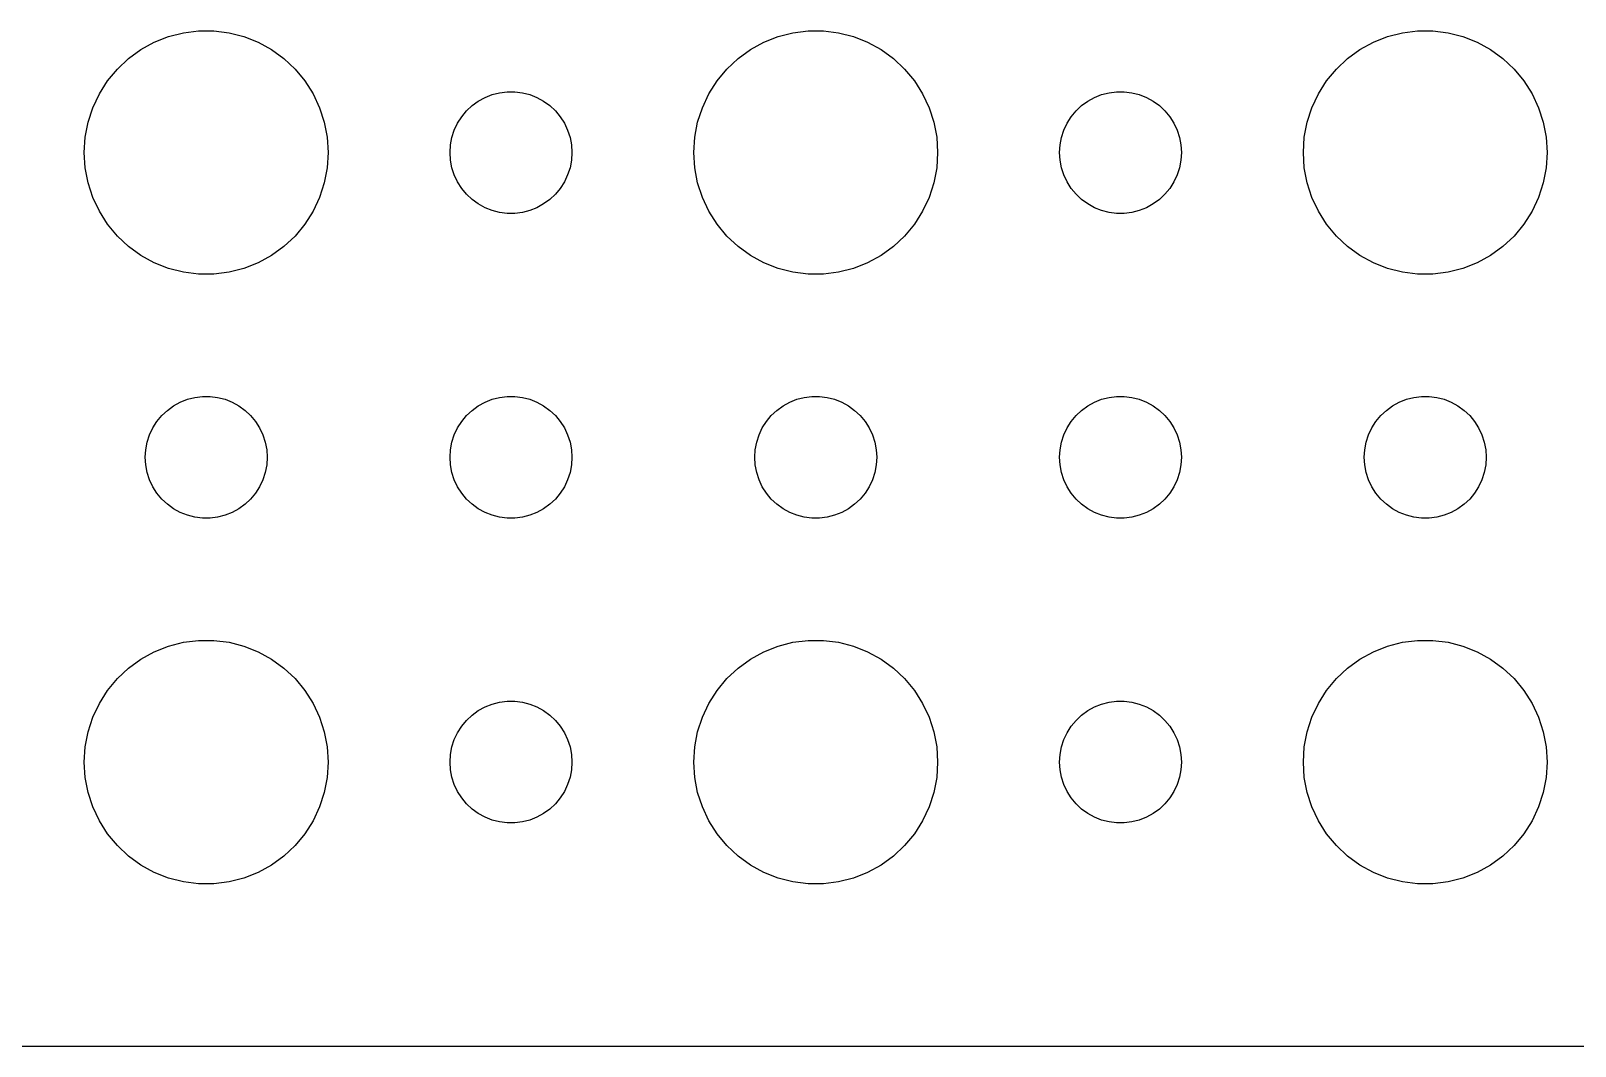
# Model space of a CAD drawing. Header units: metres. Extents: x -134 to 134, y 176 to 394.
# Drawn here: x -71.81 to -33.81, y 176.01 to 200.99 of the extents above; entities that cross this region are included whole.
import ezdxf

# ---------------------------------------------------------------- set-up
doc = ezdxf.new("R2010")
doc.units = ezdxf.units.M

msp = doc.modelspace()

# ---------------------------------------------------------------- linework, layer by layer
for p, q in [((-69.1075, 200.533), (-68.7773, 200.714)), ((-68.7773, 200.714), (-68.427, 200.853)), ((-68.427, 200.853), (-68.0621, 200.947)), ((-68.0621, 200.947), (-67.6884, 200.994)), ((-67.6884, 200.994), (-67.3116, 200.994)), ((-67.3116, 200.994), (-66.9379, 200.947)), ((-66.9379, 200.947), (-66.573, 200.853)), ((-66.573, 200.853), (-66.2227, 200.714)), ((-66.2227, 200.714), (-65.8925, 200.533)), ((-54.1075, 200.533), (-53.7773, 200.714)), ((-53.7773, 200.714), (-53.427, 200.853)), ((-53.427, 200.853), (-53.0621, 200.947)), ((-53.0621, 200.947), (-52.6884, 200.994)), ((-52.6884, 200.994), (-52.3116, 200.994)), ((-52.3116, 200.994), (-51.9379, 200.947)), ((-51.9379, 200.947), (-51.5729, 200.853)), ((-51.5729, 200.853), (-51.2227, 200.714)), ((-51.2227, 200.714), (-50.8925, 200.533)), ((-39.1075, 200.533), (-38.7773, 200.714)), ((-38.7773, 200.714), (-38.427, 200.853)), ((-38.427, 200.853), (-38.0621, 200.947)), ((-38.0621, 200.947), (-37.6884, 200.994)), ((-37.6884, 200.994), (-37.3116, 200.994)), ((-37.3116, 200.994), (-36.9379, 200.947)), ((-36.9379, 200.947), (-36.5729, 200.853)), ((-36.5729, 200.853), (-36.2227, 200.714)), ((-36.2227, 200.714), (-35.8925, 200.533)), ((-69.6869, 200.054), (-69.4123, 200.312)), ((-69.4123, 200.312), (-69.1075, 200.533)), ((-65.8925, 200.533), (-65.5877, 200.312)), ((-65.5877, 200.312), (-65.3131, 200.054)), ((-54.6869, 200.054), (-54.4123, 200.312)), ((-54.4123, 200.312), (-54.1075, 200.533)), ((-50.8925, 200.533), (-50.5877, 200.312)), ((-50.5877, 200.312), (-50.3131, 200.054)), ((-39.6869, 200.054), (-39.4123, 200.312)), ((-39.4123, 200.312), (-39.1075, 200.533)), ((-35.8925, 200.533), (-35.5877, 200.312)), ((-35.5877, 200.312), (-35.3131, 200.054)), ((-69.927, 199.763), (-69.6869, 200.054)), ((-65.3131, 200.054), (-65.073, 199.763)), ((-54.927, 199.763), (-54.6869, 200.054)), ((-50.3131, 200.054), (-50.0729, 199.763)), ((-39.927, 199.763), (-39.6869, 200.054)), ((-35.3131, 200.054), (-35.0729, 199.763)), ((-70.1289, 199.445), (-69.927, 199.763)), ((-65.073, 199.763), (-64.8711, 199.445)), ((-55.1289, 199.445), (-54.927, 199.763)), ((-50.0729, 199.763), (-49.8711, 199.445)), ((-40.1289, 199.445), (-39.927, 199.763)), ((-35.0729, 199.763), (-34.8711, 199.445)), ((-70.2893, 199.104), (-70.1289, 199.445)), ((-64.8711, 199.445), (-64.7107, 199.104)), ((-61.0934, 199.027), (-60.9561, 199.156)), ((-60.9561, 199.156), (-60.8037, 199.266)), ((-60.8037, 199.266), (-60.6387, 199.357)), ((-60.6387, 199.357), (-60.4635, 199.427)), ((-60.4635, 199.427), (-60.2811, 199.473)), ((-60.2811, 199.473), (-60.0942, 199.497)), ((-60.0942, 199.497), (-59.9058, 199.497)), ((-59.9058, 199.497), (-59.7189, 199.473)), ((-59.7189, 199.473), (-59.5365, 199.427)), ((-59.5365, 199.427), (-59.3613, 199.357)), ((-59.3613, 199.357), (-59.1963, 199.266)), ((-59.1963, 199.266), (-59.0439, 199.156)), ((-59.0439, 199.156), (-58.9065, 199.027)), ((-55.2893, 199.104), (-55.1289, 199.445)), ((-49.8711, 199.445), (-49.7107, 199.104)), ((-46.0934, 199.027), (-45.9561, 199.156)), ((-45.9561, 199.156), (-45.8037, 199.266)), ((-45.8037, 199.266), (-45.6387, 199.357)), ((-45.6387, 199.357), (-45.4635, 199.427)), ((-45.4635, 199.427), (-45.2811, 199.473)), ((-45.2811, 199.473), (-45.0942, 199.497)), ((-45.0942, 199.497), (-44.9058, 199.497)), ((-44.9058, 199.497), (-44.7189, 199.473)), ((-44.7189, 199.473), (-44.5365, 199.427)), ((-44.5365, 199.427), (-44.3613, 199.357)), ((-44.3613, 199.357), (-44.1963, 199.266)), ((-44.1963, 199.266), (-44.0439, 199.156)), ((-44.0439, 199.156), (-43.9065, 199.027)), ((-40.2893, 199.104), (-40.1289, 199.445)), ((-34.8711, 199.445), (-34.7107, 199.104)), ((-70.4057, 198.746), (-70.2893, 199.104)), ((-64.7107, 199.104), (-64.5943, 198.746)), ((-61.3145, 198.723), (-61.2135, 198.882)), ((-61.2135, 198.882), (-61.0934, 199.027)), ((-58.9065, 199.027), (-58.7865, 198.882)), ((-58.7865, 198.882), (-58.6855, 198.723)), ((-55.4057, 198.746), (-55.2893, 199.104)), ((-49.7107, 199.104), (-49.5942, 198.746)), ((-46.3145, 198.723), (-46.2135, 198.882)), ((-46.2135, 198.882), (-46.0934, 199.027)), ((-43.9065, 199.027), (-43.7865, 198.882)), ((-43.7865, 198.882), (-43.6855, 198.723)), ((-40.4057, 198.746), (-40.2893, 199.104)), ((-34.7107, 199.104), (-34.5942, 198.746)), ((-70.4763, 198.376), (-70.4057, 198.746)), ((-64.5943, 198.746), (-64.5237, 198.376)), ((-61.4529, 198.373), (-61.3947, 198.552)), ((-61.3947, 198.552), (-61.3145, 198.723)), ((-58.6855, 198.723), (-58.6053, 198.552)), ((-58.6053, 198.552), (-58.5471, 198.373)), ((-55.4763, 198.376), (-55.4057, 198.746)), ((-49.5942, 198.746), (-49.5237, 198.376)), ((-46.4529, 198.373), (-46.3947, 198.552)), ((-46.3947, 198.552), (-46.3145, 198.723)), ((-43.6855, 198.723), (-43.6053, 198.552)), ((-43.6053, 198.552), (-43.5471, 198.373)), ((-40.4763, 198.376), (-40.4057, 198.746)), ((-34.5942, 198.746), (-34.5237, 198.376)), ((-70.5, 198), (-70.4763, 198.376)), ((-70.4763, 197.624), (-70.5, 198)), ((-64.5237, 198.376), (-64.5, 198)), ((-64.5, 198), (-64.5237, 197.624)), ((-61.5, 198), (-61.4882, 198.188)), ((-61.4882, 197.812), (-61.5, 198)), ((-61.4882, 198.188), (-61.4529, 198.373)), ((-58.5471, 198.373), (-58.5118, 198.188)), ((-58.5118, 198.188), (-58.5, 198)), ((-58.5, 198), (-58.5118, 197.812)), ((-55.5, 198), (-55.4763, 198.376)), ((-55.4763, 197.624), (-55.5, 198)), ((-49.5237, 198.376), (-49.5, 198)), ((-49.5, 198), (-49.5237, 197.624)), ((-46.5, 198), (-46.4882, 198.188)), ((-46.4882, 197.812), (-46.5, 198)), ((-46.4882, 198.188), (-46.4529, 198.373)), ((-43.5471, 198.373), (-43.5118, 198.188)), ((-43.5118, 198.188), (-43.5, 198)), ((-43.5, 198), (-43.5118, 197.812)), ((-40.5, 198), (-40.4763, 198.376)), ((-40.4763, 197.624), (-40.5, 198)), ((-34.5237, 198.376), (-34.5, 198)), ((-34.5, 198), (-34.5237, 197.624)), ((-70.4057, 197.254), (-70.4763, 197.624)), ((-64.5237, 197.624), (-64.5943, 197.254)), ((-61.4529, 197.627), (-61.4882, 197.812)), ((-61.3947, 197.448), (-61.4529, 197.627)), ((-58.5471, 197.627), (-58.6053, 197.448)), ((-58.5118, 197.812), (-58.5471, 197.627)), ((-55.4057, 197.254), (-55.4763, 197.624)), ((-49.5237, 197.624), (-49.5942, 197.254)), ((-46.4529, 197.627), (-46.4882, 197.812)), ((-46.3947, 197.448), (-46.4529, 197.627)), ((-43.5471, 197.627), (-43.6053, 197.448)), ((-43.5118, 197.812), (-43.5471, 197.627)), ((-40.4057, 197.254), (-40.4763, 197.624)), ((-34.5237, 197.624), (-34.5942, 197.254)), ((-70.2893, 196.896), (-70.4057, 197.254)), ((-64.5943, 197.254), (-64.7107, 196.896)), ((-61.3145, 197.277), (-61.3947, 197.448)), ((-61.2135, 197.118), (-61.3145, 197.277)), ((-58.6855, 197.277), (-58.7865, 197.118)), ((-58.6053, 197.448), (-58.6855, 197.277)), ((-55.2893, 196.896), (-55.4057, 197.254)), ((-49.5942, 197.254), (-49.7107, 196.896)), ((-46.3145, 197.277), (-46.3947, 197.448)), ((-46.2135, 197.118), (-46.3145, 197.277)), ((-43.6855, 197.277), (-43.7865, 197.118)), ((-43.6053, 197.448), (-43.6855, 197.277)), ((-40.2893, 196.896), (-40.4057, 197.254)), ((-34.5942, 197.254), (-34.7107, 196.896)), ((-70.1289, 196.555), (-70.2893, 196.896)), ((-64.7107, 196.896), (-64.8711, 196.555)), ((-61.0934, 196.973), (-61.2135, 197.118)), ((-60.9561, 196.844), (-61.0934, 196.973)), ((-58.9065, 196.973), (-59.0439, 196.844)), ((-58.7865, 197.118), (-58.9065, 196.973)), ((-55.1289, 196.555), (-55.2893, 196.896)), ((-49.7107, 196.896), (-49.8711, 196.555)), ((-46.0934, 196.973), (-46.2135, 197.118)), ((-45.9561, 196.844), (-46.0934, 196.973)), ((-43.9065, 196.973), (-44.0439, 196.844)), ((-43.7865, 197.118), (-43.9065, 196.973)), ((-40.1289, 196.555), (-40.2893, 196.896)), ((-34.7107, 196.896), (-34.8711, 196.555)), ((-69.927, 196.237), (-70.1289, 196.555)), ((-64.8711, 196.555), (-65.073, 196.237)), ((-60.8037, 196.734), (-60.9561, 196.844)), ((-60.6387, 196.643), (-60.8037, 196.734)), ((-60.4635, 196.573), (-60.6387, 196.643)), ((-60.2811, 196.527), (-60.4635, 196.573)), ((-60.0942, 196.503), (-60.2811, 196.527)), ((-59.9058, 196.503), (-60.0942, 196.503)), ((-59.7189, 196.527), (-59.9058, 196.503)), ((-59.5365, 196.573), (-59.7189, 196.527)), ((-59.3613, 196.643), (-59.5365, 196.573)), ((-59.1963, 196.734), (-59.3613, 196.643)), ((-59.0439, 196.844), (-59.1963, 196.734)), ((-54.927, 196.237), (-55.1289, 196.555)), ((-49.8711, 196.555), (-50.0729, 196.237)), ((-45.8037, 196.734), (-45.9561, 196.844)), ((-45.6387, 196.643), (-45.8037, 196.734)), ((-45.4635, 196.573), (-45.6387, 196.643)), ((-45.2811, 196.527), (-45.4635, 196.573)), ((-45.0942, 196.503), (-45.2811, 196.527)), ((-44.9058, 196.503), (-45.0942, 196.503)), ((-44.7189, 196.527), (-44.9058, 196.503)), ((-44.5365, 196.573), (-44.7189, 196.527)), ((-44.3613, 196.643), (-44.5365, 196.573)), ((-44.1963, 196.734), (-44.3613, 196.643)), ((-44.0439, 196.844), (-44.1963, 196.734)), ((-39.927, 196.237), (-40.1289, 196.555)), ((-34.8711, 196.555), (-35.0729, 196.237)), ((-69.6869, 195.946), (-69.927, 196.237)), ((-65.073, 196.237), (-65.3131, 195.946)), ((-54.6869, 195.946), (-54.927, 196.237)), ((-50.0729, 196.237), (-50.3131, 195.946)), ((-39.6869, 195.946), (-39.927, 196.237)), ((-35.0729, 196.237), (-35.3131, 195.946)), ((-69.4123, 195.688), (-69.6869, 195.946)), ((-65.3131, 195.946), (-65.5877, 195.688)), ((-54.4123, 195.688), (-54.6869, 195.946)), ((-50.3131, 195.946), (-50.5877, 195.688)), ((-39.4123, 195.688), (-39.6869, 195.946)), ((-35.3131, 195.946), (-35.5877, 195.688)), ((-69.1075, 195.467), (-69.4123, 195.688)), ((-68.7773, 195.286), (-69.1075, 195.467)), ((-65.8925, 195.467), (-66.2227, 195.286)), ((-65.5877, 195.688), (-65.8925, 195.467)), ((-54.1075, 195.467), (-54.4123, 195.688)), ((-53.7773, 195.286), (-54.1075, 195.467)), ((-50.8925, 195.467), (-51.2227, 195.286)), ((-50.5877, 195.688), (-50.8925, 195.467)), ((-39.1075, 195.467), (-39.4123, 195.688)), ((-38.7773, 195.286), (-39.1075, 195.467)), ((-35.8925, 195.467), (-36.2227, 195.286)), ((-35.5877, 195.688), (-35.8925, 195.467)), ((-68.427, 195.147), (-68.7773, 195.286)), ((-68.0621, 195.053), (-68.427, 195.147)), ((-67.6884, 195.006), (-68.0621, 195.053)), ((-67.3116, 195.006), (-67.6884, 195.006)), ((-66.9379, 195.053), (-67.3116, 195.006)), ((-66.573, 195.147), (-66.9379, 195.053)), ((-66.2227, 195.286), (-66.573, 195.147)), ((-53.427, 195.147), (-53.7773, 195.286)), ((-53.0621, 195.053), (-53.427, 195.147)), ((-52.6884, 195.006), (-53.0621, 195.053)), ((-52.3116, 195.006), (-52.6884, 195.006)), ((-51.9379, 195.053), (-52.3116, 195.006)), ((-51.5729, 195.147), (-51.9379, 195.053)), ((-51.2227, 195.286), (-51.5729, 195.147)), ((-38.427, 195.147), (-38.7773, 195.286)), ((-38.0621, 195.053), (-38.427, 195.147)), ((-37.6884, 195.006), (-38.0621, 195.053)), ((-37.3116, 195.006), (-37.6884, 195.006)), ((-36.9379, 195.053), (-37.3116, 195.006)), ((-36.5729, 195.147), (-36.9379, 195.053)), ((-36.2227, 195.286), (-36.5729, 195.147)), ((-68.1387, 191.857), (-67.9635, 191.927)), ((-67.9635, 191.927), (-67.7811, 191.973)), ((-67.7811, 191.973), (-67.5942, 191.997)), ((-67.5942, 191.997), (-67.4058, 191.997)), ((-67.4058, 191.997), (-67.2189, 191.973)), ((-67.2189, 191.973), (-67.0365, 191.927)), ((-67.0365, 191.927), (-66.8613, 191.857)), ((-60.6387, 191.857), (-60.4635, 191.927)), ((-60.4635, 191.927), (-60.2811, 191.973)), ((-60.2811, 191.973), (-60.0942, 191.997)), ((-60.0942, 191.997), (-59.9058, 191.997)), ((-59.9058, 191.997), (-59.7189, 191.973)), ((-59.7189, 191.973), (-59.5365, 191.927)), ((-59.5365, 191.927), (-59.3613, 191.857)), ((-53.1387, 191.857), (-52.9635, 191.927)), ((-52.9635, 191.927), (-52.7811, 191.973)), ((-52.7811, 191.973), (-52.5942, 191.997)), ((-52.5942, 191.997), (-52.4058, 191.997)), ((-52.4058, 191.997), (-52.2189, 191.973)), ((-52.2189, 191.973), (-52.0365, 191.927)), ((-52.0365, 191.927), (-51.8613, 191.857)), ((-45.6387, 191.857), (-45.4635, 191.927)), ((-45.4635, 191.927), (-45.2811, 191.973)), ((-45.2811, 191.973), (-45.0942, 191.997)), ((-45.0942, 191.997), (-44.9058, 191.997)), ((-44.9058, 191.997), (-44.7189, 191.973)), ((-44.7189, 191.973), (-44.5365, 191.927)), ((-44.5365, 191.927), (-44.3613, 191.857)), ((-38.1387, 191.857), (-37.9635, 191.927)), ((-37.9635, 191.927), (-37.7811, 191.973)), ((-37.7811, 191.973), (-37.5942, 191.997)), ((-37.5942, 191.997), (-37.4058, 191.997)), ((-37.4058, 191.997), (-37.2189, 191.973)), ((-37.2189, 191.973), (-37.0365, 191.927)), ((-37.0365, 191.927), (-36.8613, 191.857)), ((-68.5934, 191.527), (-68.4561, 191.656)), ((-68.4561, 191.656), (-68.3037, 191.766)), ((-68.3037, 191.766), (-68.1387, 191.857)), ((-66.8613, 191.857), (-66.6963, 191.766)), ((-66.6963, 191.766), (-66.5439, 191.656)), ((-66.5439, 191.656), (-66.4065, 191.527)), ((-61.0934, 191.527), (-60.9561, 191.656)), ((-60.9561, 191.656), (-60.8037, 191.766)), ((-60.8037, 191.766), (-60.6387, 191.857)), ((-59.3613, 191.857), (-59.1963, 191.766)), ((-59.1963, 191.766), (-59.0439, 191.656)), ((-59.0439, 191.656), (-58.9065, 191.527)), ((-53.5934, 191.527), (-53.4561, 191.656)), ((-53.4561, 191.656), (-53.3037, 191.766)), ((-53.3037, 191.766), (-53.1387, 191.857)), ((-51.8613, 191.857), (-51.6963, 191.766)), ((-51.6963, 191.766), (-51.5439, 191.656)), ((-51.5439, 191.656), (-51.4065, 191.527)), ((-46.0934, 191.527), (-45.9561, 191.656)), ((-45.9561, 191.656), (-45.8037, 191.766)), ((-45.8037, 191.766), (-45.6387, 191.857)), ((-44.3613, 191.857), (-44.1963, 191.766)), ((-44.1963, 191.766), (-44.0439, 191.656)), ((-44.0439, 191.656), (-43.9065, 191.527)), ((-38.5934, 191.527), (-38.4561, 191.656)), ((-38.4561, 191.656), (-38.3037, 191.766)), ((-38.3037, 191.766), (-38.1387, 191.857)), ((-36.8613, 191.857), (-36.6963, 191.766)), ((-36.6963, 191.766), (-36.5439, 191.656)), ((-36.5439, 191.656), (-36.4065, 191.527)), ((-68.8947, 191.052), (-68.8145, 191.223)), ((-68.8145, 191.223), (-68.7135, 191.382)), ((-68.7135, 191.382), (-68.5934, 191.527)), ((-66.4065, 191.527), (-66.2865, 191.382)), ((-66.2865, 191.382), (-66.1855, 191.223)), ((-66.1855, 191.223), (-66.1053, 191.052)), ((-61.3947, 191.052), (-61.3145, 191.223)), ((-61.3145, 191.223), (-61.2135, 191.382)), ((-61.2135, 191.382), (-61.0934, 191.527)), ((-58.9065, 191.527), (-58.7865, 191.382)), ((-58.7865, 191.382), (-58.6855, 191.223)), ((-58.6855, 191.223), (-58.6053, 191.052)), ((-53.8947, 191.052), (-53.8145, 191.223)), ((-53.8145, 191.223), (-53.7135, 191.382)), ((-53.7135, 191.382), (-53.5934, 191.527)), ((-51.4065, 191.527), (-51.2865, 191.382)), ((-51.2865, 191.382), (-51.1855, 191.223)), ((-51.1855, 191.223), (-51.1053, 191.052)), ((-46.3947, 191.052), (-46.3145, 191.223)), ((-46.3145, 191.223), (-46.2135, 191.382)), ((-46.2135, 191.382), (-46.0934, 191.527)), ((-43.9065, 191.527), (-43.7865, 191.382)), ((-43.7865, 191.382), (-43.6855, 191.223)), ((-43.6855, 191.223), (-43.6053, 191.052)), ((-38.8947, 191.052), (-38.8145, 191.223)), ((-38.8145, 191.223), (-38.7135, 191.382)), ((-38.7135, 191.382), (-38.5934, 191.527)), ((-36.4065, 191.527), (-36.2865, 191.382)), ((-36.2865, 191.382), (-36.1855, 191.223)), ((-36.1855, 191.223), (-36.1053, 191.052)), ((-68.9882, 190.688), (-68.9529, 190.873)), ((-68.9529, 190.873), (-68.8947, 191.052)), ((-66.1053, 191.052), (-66.0471, 190.873)), ((-66.0471, 190.873), (-66.0118, 190.688)), ((-61.4882, 190.688), (-61.4529, 190.873)), ((-61.4529, 190.873), (-61.3947, 191.052)), ((-58.6053, 191.052), (-58.5471, 190.873)), ((-58.5471, 190.873), (-58.5118, 190.688)), ((-53.9882, 190.688), (-53.9529, 190.873)), ((-53.9529, 190.873), (-53.8947, 191.052)), ((-51.1053, 191.052), (-51.0471, 190.873)), ((-51.0471, 190.873), (-51.0118, 190.688)), ((-46.4882, 190.688), (-46.4529, 190.873)), ((-46.4529, 190.873), (-46.3947, 191.052)), ((-43.6053, 191.052), (-43.5471, 190.873)), ((-43.5471, 190.873), (-43.5118, 190.688)), ((-38.9882, 190.688), (-38.9529, 190.873)), ((-38.9529, 190.873), (-38.8947, 191.052)), ((-36.1053, 191.052), (-36.0471, 190.873)), ((-36.0471, 190.873), (-36.0118, 190.688)), ((-69, 190.5), (-68.9882, 190.688)), ((-68.9882, 190.312), (-69, 190.5)), ((-66.0118, 190.688), (-66, 190.5)), ((-66, 190.5), (-66.0118, 190.312)), ((-61.5, 190.5), (-61.4882, 190.688)), ((-61.4882, 190.312), (-61.5, 190.5)), ((-58.5118, 190.688), (-58.5, 190.5)), ((-58.5, 190.5), (-58.5118, 190.312)), ((-54, 190.5), (-53.9882, 190.688)), ((-53.9882, 190.312), (-54, 190.5)), ((-51.0118, 190.688), (-51, 190.5)), ((-51, 190.5), (-51.0118, 190.312)), ((-46.5, 190.5), (-46.4882, 190.688)), ((-46.4882, 190.312), (-46.5, 190.5)), ((-43.5118, 190.688), (-43.5, 190.5)), ((-43.5, 190.5), (-43.5118, 190.312)), ((-39, 190.5), (-38.9882, 190.688)), ((-38.9882, 190.312), (-39, 190.5)), ((-36.0118, 190.688), (-36, 190.5)), ((-36, 190.5), (-36.0118, 190.312)), ((-68.9529, 190.127), (-68.9882, 190.312)), ((-68.8947, 189.948), (-68.9529, 190.127)), ((-66.0471, 190.127), (-66.1053, 189.948)), ((-66.0118, 190.312), (-66.0471, 190.127)), ((-61.4529, 190.127), (-61.4882, 190.312)), ((-61.3947, 189.948), (-61.4529, 190.127)), ((-58.5471, 190.127), (-58.6053, 189.948)), ((-58.5118, 190.312), (-58.5471, 190.127)), ((-53.9529, 190.127), (-53.9882, 190.312)), ((-53.8947, 189.948), (-53.9529, 190.127)), ((-51.0471, 190.127), (-51.1053, 189.948)), ((-51.0118, 190.312), (-51.0471, 190.127)), ((-46.4529, 190.127), (-46.4882, 190.312)), ((-46.3947, 189.948), (-46.4529, 190.127)), ((-43.5471, 190.127), (-43.6053, 189.948)), ((-43.5118, 190.312), (-43.5471, 190.127)), ((-38.9529, 190.127), (-38.9882, 190.312)), ((-38.8947, 189.948), (-38.9529, 190.127)), ((-36.0471, 190.127), (-36.1053, 189.948)), ((-36.0118, 190.312), (-36.0471, 190.127)), ((-68.8145, 189.777), (-68.8947, 189.948)), ((-68.7135, 189.618), (-68.8145, 189.777)), ((-66.1855, 189.777), (-66.2865, 189.618)), ((-66.1053, 189.948), (-66.1855, 189.777)), ((-61.3145, 189.777), (-61.3947, 189.948)), ((-61.2135, 189.618), (-61.3145, 189.777)), ((-58.6855, 189.777), (-58.7865, 189.618)), ((-58.6053, 189.948), (-58.6855, 189.777)), ((-53.8145, 189.777), (-53.8947, 189.948)), ((-53.7135, 189.618), (-53.8145, 189.777)), ((-51.1855, 189.777), (-51.2865, 189.618)), ((-51.1053, 189.948), (-51.1855, 189.777)), ((-46.3145, 189.777), (-46.3947, 189.948)), ((-46.2135, 189.618), (-46.3145, 189.777)), ((-43.6855, 189.777), (-43.7865, 189.618)), ((-43.6053, 189.948), (-43.6855, 189.777)), ((-38.8145, 189.777), (-38.8947, 189.948)), ((-38.7135, 189.618), (-38.8145, 189.777)), ((-36.1855, 189.777), (-36.2865, 189.618)), ((-36.1053, 189.948), (-36.1855, 189.777)), ((-68.5934, 189.473), (-68.7135, 189.618)), ((-68.4561, 189.344), (-68.5934, 189.473)), ((-68.3037, 189.234), (-68.4561, 189.344)), ((-66.5439, 189.344), (-66.6963, 189.234)), ((-66.4065, 189.473), (-66.5439, 189.344)), ((-66.2865, 189.618), (-66.4065, 189.473)), ((-61.0934, 189.473), (-61.2135, 189.618)), ((-60.9561, 189.344), (-61.0934, 189.473)), ((-60.8037, 189.234), (-60.9561, 189.344)), ((-59.0439, 189.344), (-59.1963, 189.234)), ((-58.9065, 189.473), (-59.0439, 189.344)), ((-58.7865, 189.618), (-58.9065, 189.473)), ((-53.5934, 189.473), (-53.7135, 189.618)), ((-53.4561, 189.344), (-53.5934, 189.473)), ((-53.3037, 189.234), (-53.4561, 189.344)), ((-51.5439, 189.344), (-51.6963, 189.234)), ((-51.4065, 189.473), (-51.5439, 189.344)), ((-51.2865, 189.618), (-51.4065, 189.473)), ((-46.0934, 189.473), (-46.2135, 189.618)), ((-45.9561, 189.344), (-46.0934, 189.473)), ((-45.8037, 189.234), (-45.9561, 189.344)), ((-44.0439, 189.344), (-44.1963, 189.234)), ((-43.9065, 189.473), (-44.0439, 189.344)), ((-43.7865, 189.618), (-43.9065, 189.473)), ((-38.5934, 189.473), (-38.7135, 189.618)), ((-38.4561, 189.344), (-38.5934, 189.473)), ((-38.3037, 189.234), (-38.4561, 189.344)), ((-36.5439, 189.344), (-36.6963, 189.234)), ((-36.4065, 189.473), (-36.5439, 189.344)), ((-36.2865, 189.618), (-36.4065, 189.473)), ((-68.1387, 189.143), (-68.3037, 189.234)), ((-67.9635, 189.073), (-68.1387, 189.143)), ((-67.7811, 189.027), (-67.9635, 189.073)), ((-67.5942, 189.003), (-67.7811, 189.027)), ((-67.4058, 189.003), (-67.5942, 189.003)), ((-67.2189, 189.027), (-67.4058, 189.003)), ((-67.0365, 189.073), (-67.2189, 189.027)), ((-66.8613, 189.143), (-67.0365, 189.073)), ((-66.6963, 189.234), (-66.8613, 189.143)), ((-60.6387, 189.143), (-60.8037, 189.234)), ((-60.4635, 189.073), (-60.6387, 189.143)), ((-60.2811, 189.027), (-60.4635, 189.073)), ((-60.0942, 189.003), (-60.2811, 189.027)), ((-59.9058, 189.003), (-60.0942, 189.003)), ((-59.7189, 189.027), (-59.9058, 189.003)), ((-59.5365, 189.073), (-59.7189, 189.027)), ((-59.3613, 189.143), (-59.5365, 189.073)), ((-59.1963, 189.234), (-59.3613, 189.143)), ((-53.1387, 189.143), (-53.3037, 189.234)), ((-52.9635, 189.073), (-53.1387, 189.143)), ((-52.7811, 189.027), (-52.9635, 189.073)), ((-52.5942, 189.003), (-52.7811, 189.027)), ((-52.4058, 189.003), (-52.5942, 189.003)), ((-52.2189, 189.027), (-52.4058, 189.003)), ((-52.0365, 189.073), (-52.2189, 189.027)), ((-51.8613, 189.143), (-52.0365, 189.073)), ((-51.6963, 189.234), (-51.8613, 189.143)), ((-45.6387, 189.143), (-45.8037, 189.234)), ((-45.4635, 189.073), (-45.6387, 189.143)), ((-45.2811, 189.027), (-45.4635, 189.073)), ((-45.0942, 189.003), (-45.2811, 189.027)), ((-44.9058, 189.003), (-45.0942, 189.003)), ((-44.7189, 189.027), (-44.9058, 189.003)), ((-44.5365, 189.073), (-44.7189, 189.027)), ((-44.3613, 189.143), (-44.5365, 189.073)), ((-44.1963, 189.234), (-44.3613, 189.143)), ((-38.1387, 189.143), (-38.3037, 189.234)), ((-37.9635, 189.073), (-38.1387, 189.143)), ((-37.7811, 189.027), (-37.9635, 189.073)), ((-37.5942, 189.003), (-37.7811, 189.027)), ((-37.4058, 189.003), (-37.5942, 189.003)), ((-37.2189, 189.027), (-37.4058, 189.003)), ((-37.0365, 189.073), (-37.2189, 189.027)), ((-36.8613, 189.143), (-37.0365, 189.073)), ((-36.6963, 189.234), (-36.8613, 189.143)), ((-68.7773, 185.714), (-68.427, 185.853)), ((-68.427, 185.853), (-68.0621, 185.947)), ((-68.0621, 185.947), (-67.6884, 185.994)), ((-67.6884, 185.994), (-67.3116, 185.994)), ((-67.3116, 185.994), (-66.9379, 185.947)), ((-66.9379, 185.947), (-66.573, 185.853)), ((-66.573, 185.853), (-66.2227, 185.714)), ((-53.7773, 185.714), (-53.427, 185.853)), ((-53.427, 185.853), (-53.0621, 185.947)), ((-53.0621, 185.947), (-52.6884, 185.994)), ((-52.6884, 185.994), (-52.3116, 185.994)), ((-52.3116, 185.994), (-51.9379, 185.947)), ((-51.9379, 185.947), (-51.5729, 185.853)), ((-51.5729, 185.853), (-51.2227, 185.714)), ((-38.7773, 185.714), (-38.427, 185.853)), ((-38.427, 185.853), (-38.0621, 185.947)), ((-38.0621, 185.947), (-37.6884, 185.994)), ((-37.6884, 185.994), (-37.3116, 185.994)), ((-37.3116, 185.994), (-36.9379, 185.947)), ((-36.9379, 185.947), (-36.5729, 185.853)), ((-36.5729, 185.853), (-36.2227, 185.714)), ((-69.4123, 185.312), (-69.1075, 185.533)), ((-69.1075, 185.533), (-68.7773, 185.714)), ((-66.2227, 185.714), (-65.8925, 185.533)), ((-65.8925, 185.533), (-65.5877, 185.312)), ((-54.4123, 185.312), (-54.1075, 185.533)), ((-54.1075, 185.533), (-53.7773, 185.714)), ((-51.2227, 185.714), (-50.8925, 185.533)), ((-50.8925, 185.533), (-50.5877, 185.312)), ((-39.4123, 185.312), (-39.1075, 185.533)), ((-39.1075, 185.533), (-38.7773, 185.714)), ((-36.2227, 185.714), (-35.8925, 185.533)), ((-35.8925, 185.533), (-35.5877, 185.312)), ((-69.6869, 185.054), (-69.4123, 185.312)), ((-65.5877, 185.312), (-65.3131, 185.054)), ((-54.6869, 185.054), (-54.4123, 185.312)), ((-50.5877, 185.312), (-50.3131, 185.054)), ((-39.6869, 185.054), (-39.4123, 185.312)), ((-35.5877, 185.312), (-35.3131, 185.054)), ((-70.1289, 184.445), (-69.927, 184.763)), ((-69.927, 184.763), (-69.6869, 185.054)), ((-65.3131, 185.054), (-65.073, 184.763)), ((-65.073, 184.763), (-64.8711, 184.445)), ((-55.1289, 184.445), (-54.927, 184.763)), ((-54.927, 184.763), (-54.6869, 185.054)), ((-50.3131, 185.054), (-50.0729, 184.763)), ((-50.0729, 184.763), (-49.8711, 184.445)), ((-40.1289, 184.445), (-39.927, 184.763)), ((-39.927, 184.763), (-39.6869, 185.054)), ((-35.3131, 185.054), (-35.0729, 184.763)), ((-35.0729, 184.763), (-34.8711, 184.445)), ((-70.2893, 184.104), (-70.1289, 184.445)), ((-64.8711, 184.445), (-64.7107, 184.104)), ((-60.8037, 184.266), (-60.6387, 184.357)), ((-60.6387, 184.357), (-60.4635, 184.427)), ((-60.4635, 184.427), (-60.2811, 184.473)), ((-60.2811, 184.473), (-60.0942, 184.497)), ((-60.0942, 184.497), (-59.9058, 184.497)), ((-59.9058, 184.497), (-59.7189, 184.473)), ((-59.7189, 184.473), (-59.5365, 184.427)), ((-59.5365, 184.427), (-59.3613, 184.357)), ((-59.3613, 184.357), (-59.1963, 184.266)), ((-55.2893, 184.104), (-55.1289, 184.445)), ((-49.8711, 184.445), (-49.7107, 184.104)), ((-45.8037, 184.266), (-45.6387, 184.357)), ((-45.6387, 184.357), (-45.4635, 184.427)), ((-45.4635, 184.427), (-45.2811, 184.473)), ((-45.2811, 184.473), (-45.0942, 184.497)), ((-45.0942, 184.497), (-44.9058, 184.497)), ((-44.9058, 184.497), (-44.7189, 184.473)), ((-44.7189, 184.473), (-44.5365, 184.427)), ((-44.5365, 184.427), (-44.3613, 184.357)), ((-44.3613, 184.357), (-44.1963, 184.266)), ((-40.2893, 184.104), (-40.1289, 184.445)), ((-34.8711, 184.445), (-34.7107, 184.104)), ((-70.4057, 183.746), (-70.2893, 184.104)), ((-64.7107, 184.104), (-64.5943, 183.746)), ((-61.2135, 183.882), (-61.0934, 184.027)), ((-61.0934, 184.027), (-60.9561, 184.156)), ((-60.9561, 184.156), (-60.8037, 184.266)), ((-59.1963, 184.266), (-59.0439, 184.156)), ((-59.0439, 184.156), (-58.9065, 184.027)), ((-58.9065, 184.027), (-58.7865, 183.882)), ((-55.4057, 183.746), (-55.2893, 184.104)), ((-49.7107, 184.104), (-49.5942, 183.746)), ((-46.2135, 183.882), (-46.0934, 184.027)), ((-46.0934, 184.027), (-45.9561, 184.156)), ((-45.9561, 184.156), (-45.8037, 184.266)), ((-44.1963, 184.266), (-44.0439, 184.156)), ((-44.0439, 184.156), (-43.9065, 184.027)), ((-43.9065, 184.027), (-43.7865, 183.882)), ((-40.4057, 183.746), (-40.2893, 184.104)), ((-34.7107, 184.104), (-34.5942, 183.746)), ((-70.4763, 183.376), (-70.4057, 183.746)), ((-64.5943, 183.746), (-64.5237, 183.376)), ((-61.3947, 183.552), (-61.3145, 183.723)), ((-61.3145, 183.723), (-61.2135, 183.882)), ((-58.7865, 183.882), (-58.6855, 183.723)), ((-58.6855, 183.723), (-58.6053, 183.552)), ((-55.4763, 183.376), (-55.4057, 183.746)), ((-49.5942, 183.746), (-49.5237, 183.376)), ((-46.3947, 183.552), (-46.3145, 183.723)), ((-46.3145, 183.723), (-46.2135, 183.882)), ((-43.7865, 183.882), (-43.6855, 183.723)), ((-43.6855, 183.723), (-43.6053, 183.552)), ((-40.4763, 183.376), (-40.4057, 183.746)), ((-34.5942, 183.746), (-34.5237, 183.376)), ((-70.5, 183), (-70.4763, 183.376)), ((-64.5237, 183.376), (-64.5, 183)), ((-61.5, 183), (-61.4882, 183.188)), ((-61.4882, 183.188), (-61.4529, 183.373)), ((-61.4529, 183.373), (-61.3947, 183.552)), ((-58.6053, 183.552), (-58.5471, 183.373)), ((-58.5471, 183.373), (-58.5118, 183.188)), ((-58.5118, 183.188), (-58.5, 183)), ((-55.5, 183), (-55.4763, 183.376)), ((-49.5237, 183.376), (-49.5, 183)), ((-46.5, 183), (-46.4882, 183.188)), ((-46.4882, 183.188), (-46.4529, 183.373)), ((-46.4529, 183.373), (-46.3947, 183.552)), ((-43.6053, 183.552), (-43.5471, 183.373)), ((-43.5471, 183.373), (-43.5118, 183.188)), ((-43.5118, 183.188), (-43.5, 183)), ((-40.5, 183), (-40.4763, 183.376)), ((-34.5237, 183.376), (-34.5, 183)), ((-70.4763, 182.624), (-70.5, 183)), ((-64.5, 183), (-64.5237, 182.624)), ((-61.4882, 182.812), (-61.5, 183)), ((-61.4529, 182.627), (-61.4882, 182.812)), ((-58.5118, 182.812), (-58.5471, 182.627)), ((-58.5, 183), (-58.5118, 182.812)), ((-55.4763, 182.624), (-55.5, 183)), ((-49.5, 183), (-49.5237, 182.624)), ((-46.4882, 182.812), (-46.5, 183)), ((-46.4529, 182.627), (-46.4882, 182.812)), ((-43.5118, 182.812), (-43.5471, 182.627)), ((-43.5, 183), (-43.5118, 182.812)), ((-40.4763, 182.624), (-40.5, 183)), ((-34.5, 183), (-34.5237, 182.624)), ((-70.4057, 182.254), (-70.4763, 182.624)), ((-64.5237, 182.624), (-64.5943, 182.254)), ((-61.3947, 182.448), (-61.4529, 182.627)), ((-61.3145, 182.277), (-61.3947, 182.448)), ((-58.6053, 182.448), (-58.6855, 182.277)), ((-58.5471, 182.627), (-58.6053, 182.448)), ((-55.4057, 182.254), (-55.4763, 182.624)), ((-49.5237, 182.624), (-49.5942, 182.254)), ((-46.3947, 182.448), (-46.4529, 182.627)), ((-46.3145, 182.277), (-46.3947, 182.448)), ((-43.6053, 182.448), (-43.6855, 182.277)), ((-43.5471, 182.627), (-43.6053, 182.448)), ((-40.4057, 182.254), (-40.4763, 182.624)), ((-34.5237, 182.624), (-34.5942, 182.254)), ((-70.2893, 181.896), (-70.4057, 182.254)), ((-64.5943, 182.254), (-64.7107, 181.896)), ((-61.2135, 182.118), (-61.3145, 182.277)), ((-61.0934, 181.973), (-61.2135, 182.118)), ((-58.7865, 182.118), (-58.9065, 181.973)), ((-58.6855, 182.277), (-58.7865, 182.118)), ((-55.2893, 181.896), (-55.4057, 182.254)), ((-49.5942, 182.254), (-49.7107, 181.896)), ((-46.2135, 182.118), (-46.3145, 182.277)), ((-46.0934, 181.973), (-46.2135, 182.118)), ((-43.7865, 182.118), (-43.9065, 181.973)), ((-43.6855, 182.277), (-43.7865, 182.118)), ((-40.2893, 181.896), (-40.4057, 182.254)), ((-34.5942, 182.254), (-34.7107, 181.896)), ((-70.1289, 181.555), (-70.2893, 181.896)), ((-64.7107, 181.896), (-64.8711, 181.555)), ((-60.9561, 181.844), (-61.0934, 181.973)), ((-60.8037, 181.734), (-60.9561, 181.844)), ((-60.6387, 181.643), (-60.8037, 181.734)), ((-59.1963, 181.734), (-59.3613, 181.643)), ((-59.0439, 181.844), (-59.1963, 181.734)), ((-58.9065, 181.973), (-59.0439, 181.844)), ((-55.1289, 181.555), (-55.2893, 181.896)), ((-49.7107, 181.896), (-49.8711, 181.555)), ((-45.9561, 181.844), (-46.0934, 181.973)), ((-45.8037, 181.734), (-45.9561, 181.844)), ((-45.6387, 181.643), (-45.8037, 181.734)), ((-44.1963, 181.734), (-44.3613, 181.643)), ((-44.0439, 181.844), (-44.1963, 181.734)), ((-43.9065, 181.973), (-44.0439, 181.844)), ((-40.1289, 181.555), (-40.2893, 181.896)), ((-34.7107, 181.896), (-34.8711, 181.555)), ((-69.927, 181.237), (-70.1289, 181.555)), ((-64.8711, 181.555), (-65.073, 181.237)), ((-60.4635, 181.573), (-60.6387, 181.643)), ((-60.2811, 181.527), (-60.4635, 181.573)), ((-60.0942, 181.503), (-60.2811, 181.527)), ((-59.9058, 181.503), (-60.0942, 181.503)), ((-59.7189, 181.527), (-59.9058, 181.503)), ((-59.5365, 181.573), (-59.7189, 181.527)), ((-59.3613, 181.643), (-59.5365, 181.573)), ((-54.927, 181.237), (-55.1289, 181.555)), ((-49.8711, 181.555), (-50.0729, 181.237)), ((-45.4635, 181.573), (-45.6387, 181.643)), ((-45.2811, 181.527), (-45.4635, 181.573)), ((-45.0942, 181.503), (-45.2811, 181.527)), ((-44.9058, 181.503), (-45.0942, 181.503)), ((-44.7189, 181.527), (-44.9058, 181.503)), ((-44.5365, 181.573), (-44.7189, 181.527)), ((-44.3613, 181.643), (-44.5365, 181.573)), ((-39.927, 181.237), (-40.1289, 181.555)), ((-34.8711, 181.555), (-35.0729, 181.237)), ((-69.6869, 180.946), (-69.927, 181.237)), ((-69.4123, 180.688), (-69.6869, 180.946)), ((-65.3131, 180.946), (-65.5877, 180.688)), ((-65.073, 181.237), (-65.3131, 180.946)), ((-54.6869, 180.946), (-54.927, 181.237)), ((-54.4123, 180.688), (-54.6869, 180.946)), ((-50.3131, 180.946), (-50.5877, 180.688)), ((-50.0729, 181.237), (-50.3131, 180.946)), ((-39.6869, 180.946), (-39.927, 181.237)), ((-39.4123, 180.688), (-39.6869, 180.946)), ((-35.3131, 180.946), (-35.5877, 180.688)), ((-35.0729, 181.237), (-35.3131, 180.946)), ((-69.1075, 180.467), (-69.4123, 180.688)), ((-65.5877, 180.688), (-65.8925, 180.467)), ((-54.1075, 180.467), (-54.4123, 180.688)), ((-50.5877, 180.688), (-50.8925, 180.467)), ((-39.1075, 180.467), (-39.4123, 180.688)), ((-35.5877, 180.688), (-35.8925, 180.467)), ((-68.7773, 180.286), (-69.1075, 180.467)), ((-68.427, 180.147), (-68.7773, 180.286)), ((-68.0621, 180.053), (-68.427, 180.147)), ((-66.573, 180.147), (-66.9379, 180.053)), ((-66.2227, 180.286), (-66.573, 180.147)), ((-65.8925, 180.467), (-66.2227, 180.286)), ((-53.7773, 180.286), (-54.1075, 180.467)), ((-53.427, 180.147), (-53.7773, 180.286)), ((-53.0621, 180.053), (-53.427, 180.147)), ((-51.5729, 180.147), (-51.9379, 180.053)), ((-51.2227, 180.286), (-51.5729, 180.147)), ((-50.8925, 180.467), (-51.2227, 180.286)), ((-38.7773, 180.286), (-39.1075, 180.467)), ((-38.427, 180.147), (-38.7773, 180.286)), ((-38.0621, 180.053), (-38.427, 180.147)), ((-36.5729, 180.147), (-36.9379, 180.053)), ((-36.2227, 180.286), (-36.5729, 180.147)), ((-35.8925, 180.467), (-36.2227, 180.286)), ((-67.6884, 180.006), (-68.0621, 180.053)), ((-67.3116, 180.006), (-67.6884, 180.006)), ((-66.9379, 180.053), (-67.3116, 180.006)), ((-52.6884, 180.006), (-53.0621, 180.053)), ((-52.3116, 180.006), (-52.6884, 180.006)), ((-51.9379, 180.053), (-52.3116, 180.006)), ((-37.6884, 180.006), (-38.0621, 180.053)), ((-37.3116, 180.006), (-37.6884, 180.006)), ((-36.9379, 180.053), (-37.3116, 180.006)), ((-129.814, 176.01), (129.814, 176.01))]:
    msp.add_line(p, q)

doc.saveas('drawing.dxf')
